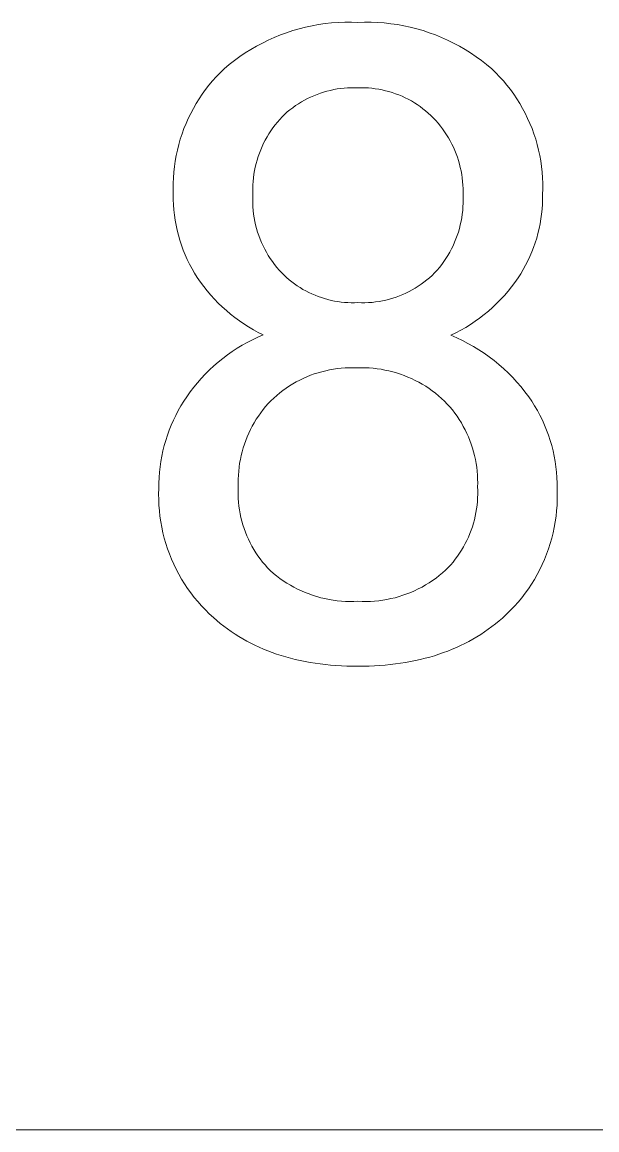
# Model space of a CAD drawing. Header units: millimetres. Extents: x -1576 to 3664, y -445 to 3215.
# Drawn here: x 2792.1 to 2837.6, y -152.5 to -64.8 of the extents above; entities that cross this region are included whole.
import ezdxf

# ---------------------------------------------------------------- set-up
doc = ezdxf.new("R2010")
doc.units = ezdxf.units.MM
doc.header["$MEASUREMENT"] = 0
doc.layers.add('Domyślny', color=7, linetype='Continuous', true_color=0x000000)

msp = doc.modelspace()

# ---------------------------------------------------------------- linework, layer by layer
at = {"layer": 'Domyślny', "color": 18, "lineweight": 15, "true_color": 0x000000}
for p, q in [((2816.12, -64.911), (2816.639, -64.854)), ((2816.639, -64.854), (2817.16, -64.816)), ((2817.16, -64.816), (2817.681, -64.795)), ((2817.681, -64.795), (2818.204, -64.792)), ((2818.204, -64.792), (2818.726, -64.808)), ((2818.726, -64.808), (2819.248, -64.793)), ((2819.248, -64.793), (2819.77, -64.796)), ((2819.77, -64.796), (2820.292, -64.817)), ((2820.292, -64.817), (2820.812, -64.856)), ((2820.812, -64.856), (2821.331, -64.913)), ((2812.584, -65.806), (2813.074, -65.626)), ((2813.074, -65.626), (2813.571, -65.463)), ((2813.571, -65.463), (2814.072, -65.317)), ((2814.072, -65.317), (2814.578, -65.189)), ((2814.578, -65.189), (2815.089, -65.079)), ((2815.089, -65.079), (2815.603, -64.986)), ((2815.603, -64.986), (2816.12, -64.911)), ((2821.331, -64.913), (2821.848, -64.988)), ((2821.848, -64.988), (2822.362, -65.081)), ((2822.362, -65.081), (2822.872, -65.191)), ((2822.872, -65.191), (2823.379, -65.319)), ((2823.379, -65.319), (2823.88, -65.465)), ((2823.88, -65.465), (2824.376, -65.628)), ((2824.376, -65.628), (2824.866, -65.808)), ((2810.694, -66.692), (2811.155, -66.446)), ((2811.155, -66.446), (2811.624, -66.216)), ((2811.624, -66.216), (2812.1, -66.003)), ((2812.1, -66.003), (2812.584, -65.806)), ((2824.866, -65.808), (2825.35, -66.005)), ((2825.35, -66.005), (2825.827, -66.218)), ((2825.827, -66.218), (2826.295, -66.448)), ((2826.295, -66.448), (2826.756, -66.694)), ((2808.945, -67.832), (2809.367, -67.524)), ((2809.367, -67.524), (2809.8, -67.232)), ((2809.8, -67.232), (2810.243, -66.954)), ((2810.243, -66.954), (2810.694, -66.692)), ((2826.756, -66.694), (2827.208, -66.956)), ((2827.208, -66.956), (2827.651, -67.233)), ((2827.651, -67.233), (2828.083, -67.525)), ((2828.083, -67.525), (2828.506, -67.832)), ((2808.134, -68.489), (2808.534, -68.153)), ((2808.534, -68.153), (2808.945, -67.832)), ((2828.506, -67.832), (2828.917, -68.154)), ((2828.917, -68.154), (2829.317, -68.489)), ((2807.214, -69.447), (2807.509, -69.117)), ((2807.509, -69.117), (2807.816, -68.798)), ((2807.816, -68.798), (2808.134, -68.489)), ((2829.317, -68.489), (2829.636, -68.797)), ((2829.636, -68.797), (2829.943, -69.116)), ((2829.943, -69.116), (2830.24, -69.445)), ((2806.397, -70.495), (2806.657, -70.136)), ((2806.657, -70.136), (2806.929, -69.787)), ((2806.929, -69.787), (2807.214, -69.447)), ((2816.809, -70.133), (2816.54, -70.191)), ((2817.08, -70.085), (2816.809, -70.133)), ((2817.352, -70.046), (2817.08, -70.085)), ((2817.626, -70.016), (2817.352, -70.046)), ((2817.9, -69.995), (2817.626, -70.016)), ((2818.175, -69.984), (2817.9, -69.995)), ((2818.451, -69.982), (2818.175, -69.984)), ((2818.726, -69.99), (2818.451, -69.982)), ((2819.001, -69.985), (2818.726, -69.99)), ((2819.277, -69.99), (2819.001, -69.985)), ((2819.552, -70.004), (2819.277, -69.99)), ((2819.827, -70.028), (2819.552, -70.004)), ((2820.101, -70.061), (2819.827, -70.028)), ((2820.373, -70.104), (2820.101, -70.061)), ((2820.644, -70.156), (2820.373, -70.104)), ((2820.913, -70.218), (2820.644, -70.156)), ((2830.24, -69.445), (2830.525, -69.785)), ((2830.525, -69.785), (2830.797, -70.134)), ((2830.797, -70.134), (2831.058, -70.492)), ((2805.915, -71.238), (2806.15, -70.862)), ((2806.15, -70.862), (2806.397, -70.495)), ((2814.489, -70.972), (2814.25, -71.108)), ((2814.733, -70.844), (2814.489, -70.972)), ((2814.981, -70.725), (2814.733, -70.844)), ((2815.232, -70.614), (2814.981, -70.725)), ((2815.488, -70.512), (2815.232, -70.614)), ((2815.747, -70.418), (2815.488, -70.512)), ((2816.008, -70.333), (2815.747, -70.418)), ((2816.273, -70.258), (2816.008, -70.333)), ((2816.54, -70.191), (2816.273, -70.258)), ((2821.179, -70.288), (2820.913, -70.218)), ((2821.443, -70.368), (2821.179, -70.288)), ((2821.704, -70.457), (2821.443, -70.368)), ((2821.962, -70.556), (2821.704, -70.457)), ((2822.216, -70.662), (2821.962, -70.556)), ((2822.466, -70.778), (2822.216, -70.662)), ((2822.712, -70.902), (2822.466, -70.778)), ((2822.954, -71.035), (2822.712, -70.902)), ((2823.191, -71.176), (2822.954, -71.035)), ((2831.058, -70.492), (2831.306, -70.86)), ((2831.306, -70.86), (2831.541, -71.235)), ((2805.486, -72.012), (2805.694, -71.621)), ((2805.694, -71.621), (2805.915, -71.238)), ((2813.13, -71.906), (2812.924, -72.087)), ((2813.343, -71.731), (2813.13, -71.906)), ((2813.562, -71.564), (2813.343, -71.731)), ((2813.786, -71.404), (2813.562, -71.564)), ((2814.015, -71.252), (2813.786, -71.404)), ((2814.25, -71.108), (2814.015, -71.252)), ((2823.423, -71.325), (2823.191, -71.176)), ((2823.649, -71.483), (2823.423, -71.325)), ((2823.87, -71.647), (2823.649, -71.483)), ((2824.085, -71.82), (2823.87, -71.647)), ((2824.294, -72), (2824.085, -71.82)), ((2831.541, -71.235), (2831.762, -71.619)), ((2831.762, -71.619), (2831.971, -72.01)), ((2805.111, -72.815), (2805.291, -72.41)), ((2805.291, -72.41), (2805.486, -72.012)), ((2812.344, -72.704), (2812.165, -72.927)), ((2812.53, -72.487), (2812.344, -72.704)), ((2812.723, -72.276), (2812.53, -72.487)), ((2812.924, -72.087), (2812.723, -72.276)), ((2824.497, -72.187), (2824.294, -72)), ((2824.693, -72.381), (2824.497, -72.187)), ((2824.886, -72.587), (2824.693, -72.381)), ((2825.072, -72.799), (2824.886, -72.587)), ((2831.971, -72.01), (2832.165, -72.408)), ((2832.165, -72.408), (2832.346, -72.813)), ((2804.655, -74.062), (2804.793, -73.641)), ((2804.793, -73.641), (2804.945, -73.225)), ((2804.945, -73.225), (2805.111, -72.815)), ((2811.675, -73.631), (2811.528, -73.877)), ((2811.83, -73.391), (2811.675, -73.631)), ((2811.994, -73.156), (2811.83, -73.391)), ((2812.165, -72.927), (2811.994, -73.156)), ((2825.251, -73.018), (2825.072, -72.799)), ((2825.422, -73.243), (2825.251, -73.018)), ((2825.585, -73.473), (2825.422, -73.243)), ((2825.741, -73.708), (2825.585, -73.473)), ((2832.346, -72.813), (2832.512, -73.223)), ((2832.512, -73.223), (2832.664, -73.639)), ((2832.664, -73.639), (2832.802, -74.061)), ((2804.424, -74.918), (2804.532, -74.488)), ((2804.532, -74.488), (2804.655, -74.062)), ((2811.259, -74.381), (2811.137, -74.64)), ((2811.389, -74.127), (2811.259, -74.381)), ((2811.528, -73.877), (2811.389, -74.127)), ((2825.889, -73.949), (2825.741, -73.708)), ((2826.028, -74.195), (2825.889, -73.949)), ((2826.159, -74.445), (2826.028, -74.195)), ((2826.282, -74.699), (2826.159, -74.445)), ((2832.802, -74.061), (2832.924, -74.486)), ((2832.924, -74.486), (2833.032, -74.916)), ((2804.253, -75.787), (2804.331, -75.351)), ((2804.331, -75.351), (2804.424, -74.918)), ((2810.92, -75.17), (2810.826, -75.44)), ((2811.024, -74.903), (2810.92, -75.17)), ((2811.137, -74.64), (2811.024, -74.903)), ((2826.396, -74.957), (2826.282, -74.699)), ((2826.501, -75.219), (2826.396, -74.957)), ((2826.598, -75.485), (2826.501, -75.219)), ((2833.032, -74.916), (2833.125, -75.349)), ((2833.125, -75.349), (2833.203, -75.785)), ((2804.142, -76.665), (2804.19, -76.225)), ((2804.19, -76.225), (2804.253, -75.787)), ((2810.596, -76.266), (2810.539, -76.547)), ((2810.663, -75.988), (2810.596, -76.266)), ((2810.74, -75.713), (2810.663, -75.988)), ((2810.826, -75.44), (2810.74, -75.713)), ((2826.685, -75.753), (2826.598, -75.485)), ((2826.763, -76.024), (2826.685, -75.753)), ((2826.832, -76.298), (2826.763, -76.024)), ((2826.892, -76.574), (2826.832, -76.298)), ((2833.203, -75.785), (2833.265, -76.224)), ((2833.265, -76.224), (2833.313, -76.665)), ((2804.092, -77.55), (2804.109, -77.107)), ((2804.109, -77.107), (2804.142, -76.665)), ((2810.452, -77.112), (2810.423, -77.397)), ((2810.49, -76.829), (2810.452, -77.112)), ((2810.539, -76.547), (2810.49, -76.829)), ((2826.943, -76.852), (2826.892, -76.574)), ((2826.984, -77.131), (2826.943, -76.852)), ((2827.016, -77.412), (2826.984, -77.131)), ((2833.313, -76.665), (2833.345, -77.107)), ((2833.345, -77.107), (2833.361, -77.549)), ((2804.09, -77.993), (2804.092, -77.55)), ((2804.104, -78.435), (2804.09, -77.993)), ((2810.403, -77.682), (2810.393, -77.968)), ((2810.393, -77.968), (2810.393, -78.254)), ((2810.423, -77.397), (2810.403, -77.682)), ((2827.039, -77.693), (2827.016, -77.412)), ((2827.051, -77.975), (2827.039, -77.693)), ((2827.055, -78.258), (2827.051, -77.975)), ((2833.362, -77.992), (2833.348, -78.435)), ((2833.361, -77.549), (2833.362, -77.992)), ((2804.105, -78.844), (2804.104, -78.435)), ((2804.121, -79.252), (2804.105, -78.844)), ((2810.393, -78.254), (2810.403, -78.54)), ((2810.403, -78.54), (2810.395, -78.831)), ((2810.395, -78.831), (2810.398, -79.122)), ((2827.049, -78.54), (2827.055, -78.258)), ((2827.057, -78.83), (2827.049, -78.54)), ((2827.055, -79.121), (2827.057, -78.83)), ((2833.347, -78.824), (2833.334, -79.212)), ((2833.348, -78.435), (2833.347, -78.824)), ((2804.152, -79.66), (2804.121, -79.252)), ((2804.196, -80.066), (2804.152, -79.66)), ((2810.398, -79.122), (2810.411, -79.413)), ((2810.411, -79.413), (2810.434, -79.704)), ((2810.434, -79.704), (2810.467, -79.993)), ((2826.988, -79.99), (2827.02, -79.701)), ((2827.02, -79.701), (2827.042, -79.411)), ((2827.042, -79.411), (2827.055, -79.121)), ((2833.308, -79.6), (2833.268, -79.987)), ((2833.334, -79.212), (2833.308, -79.6)), ((2804.254, -80.47), (2804.196, -80.066)), ((2804.326, -80.873), (2804.254, -80.47)), ((2810.467, -79.993), (2810.51, -80.281)), ((2810.51, -80.281), (2810.563, -80.567)), ((2810.563, -80.567), (2810.626, -80.852)), ((2826.832, -80.847), (2826.894, -80.563)), ((2826.894, -80.563), (2826.946, -80.277)), ((2826.946, -80.277), (2826.988, -79.99)), ((2833.216, -80.372), (2833.151, -80.755)), ((2833.268, -79.987), (2833.216, -80.372)), ((2804.412, -81.272), (2804.326, -80.873)), ((2804.512, -81.668), (2804.412, -81.272)), ((2810.626, -80.852), (2810.699, -81.134)), ((2810.699, -81.134), (2810.782, -81.413)), ((2810.782, -81.413), (2810.875, -81.689)), ((2826.588, -81.684), (2826.679, -81.408)), ((2826.679, -81.408), (2826.76, -81.129)), ((2826.76, -81.129), (2826.832, -80.847)), ((2832.983, -81.514), (2832.88, -81.888)), ((2833.074, -81.136), (2832.983, -81.514)), ((2833.151, -80.755), (2833.074, -81.136)), ((2804.626, -82.061), (2804.512, -81.668)), ((2804.753, -82.449), (2804.626, -82.061)), ((2810.875, -81.689), (2810.977, -81.962)), ((2810.977, -81.962), (2811.088, -82.231)), ((2811.088, -82.231), (2811.209, -82.496)), ((2826.258, -82.49), (2826.378, -82.225)), ((2826.378, -82.225), (2826.487, -81.956)), ((2826.487, -81.956), (2826.588, -81.684)), ((2832.765, -82.26), (2832.637, -82.627)), ((2832.88, -81.888), (2832.765, -82.26)), ((2804.893, -82.833), (2804.753, -82.449)), ((2805.047, -83.212), (2804.893, -82.833)), ((2805.213, -83.585), (2805.047, -83.212)), ((2811.209, -82.496), (2811.339, -82.756)), ((2811.339, -82.756), (2811.478, -83.012)), ((2811.478, -83.012), (2811.626, -83.263)), ((2811.626, -83.263), (2811.783, -83.509)), ((2825.693, -83.505), (2825.847, -83.259)), ((2825.847, -83.259), (2825.993, -83.007)), ((2825.993, -83.007), (2826.13, -82.751)), ((2826.13, -82.751), (2826.258, -82.49)), ((2832.497, -82.989), (2832.345, -83.347)), ((2832.637, -82.627), (2832.497, -82.989)), ((2805.393, -83.952), (2805.213, -83.585)), ((2805.585, -84.313), (2805.393, -83.952)), ((2811.783, -83.509), (2811.948, -83.749)), ((2811.948, -83.749), (2812.121, -83.983)), ((2812.121, -83.983), (2812.302, -84.211)), ((2825.179, -84.209), (2825.359, -83.98)), ((2825.359, -83.98), (2825.53, -83.745)), ((2825.53, -83.745), (2825.693, -83.505)), ((2832.006, -84.046), (2831.819, -84.387)), ((2832.181, -83.699), (2832.006, -84.046)), ((2832.345, -83.347), (2832.181, -83.699)), ((2805.789, -84.667), (2805.585, -84.313)), ((2806.005, -85.013), (2805.789, -84.667)), ((2806.254, -85.373), (2806.005, -85.013)), ((2812.302, -84.211), (2812.492, -84.432)), ((2812.492, -84.432), (2812.688, -84.647)), ((2812.688, -84.647), (2812.879, -84.834)), ((2812.879, -84.834), (2813.076, -85.014)), ((2813.076, -85.014), (2813.279, -85.188)), ((2824.176, -85.208), (2824.39, -85.028)), ((2824.39, -85.028), (2824.597, -84.841)), ((2824.597, -84.841), (2824.798, -84.647)), ((2824.798, -84.647), (2824.992, -84.431)), ((2824.992, -84.431), (2825.179, -84.209)), ((2831.411, -85.048), (2831.155, -85.409)), ((2831.62, -84.721), (2831.411, -85.048)), ((2831.819, -84.387), (2831.62, -84.721)), ((2806.514, -85.725), (2806.254, -85.373)), ((2806.786, -86.067), (2806.514, -85.725)), ((2813.279, -85.188), (2813.487, -85.354)), ((2813.487, -85.354), (2813.701, -85.514)), ((2813.701, -85.514), (2813.921, -85.666)), ((2813.921, -85.666), (2814.145, -85.811)), ((2814.145, -85.811), (2814.374, -85.948)), ((2814.374, -85.948), (2814.607, -86.078)), ((2823.021, -85.991), (2823.262, -85.851)), ((2823.262, -85.851), (2823.499, -85.702)), ((2823.499, -85.702), (2823.73, -85.545)), ((2823.73, -85.545), (2823.956, -85.381)), ((2823.956, -85.381), (2824.176, -85.208)), ((2830.887, -85.761), (2830.608, -86.104)), ((2831.155, -85.409), (2830.887, -85.761)), ((2807.069, -86.4), (2806.786, -86.067)), ((2807.364, -86.724), (2807.069, -86.4)), ((2807.668, -87.037), (2807.364, -86.724)), ((2814.607, -86.078), (2814.845, -86.199)), ((2814.845, -86.199), (2815.087, -86.313)), ((2815.087, -86.313), (2815.332, -86.418)), ((2815.332, -86.418), (2815.581, -86.515)), ((2815.581, -86.515), (2815.833, -86.604)), ((2815.833, -86.604), (2816.087, -86.684)), ((2816.087, -86.684), (2816.345, -86.756)), ((2816.345, -86.756), (2816.604, -86.819)), ((2816.604, -86.819), (2816.866, -86.873)), ((2820.671, -86.856), (2820.944, -86.797)), ((2820.944, -86.797), (2821.215, -86.728)), ((2821.215, -86.728), (2821.483, -86.65)), ((2821.483, -86.65), (2821.748, -86.562)), ((2821.748, -86.562), (2822.01, -86.466)), ((2822.01, -86.466), (2822.269, -86.36)), ((2822.269, -86.36), (2822.524, -86.246)), ((2822.524, -86.246), (2822.775, -86.123)), ((2822.775, -86.123), (2823.021, -85.991)), ((2830.017, -86.761), (2829.705, -87.075)), ((2830.318, -86.437), (2830.017, -86.761)), ((2830.608, -86.104), (2830.318, -86.437)), ((2807.984, -87.34), (2807.668, -87.037)), ((2808.309, -87.633), (2807.984, -87.34)), ((2808.643, -87.914), (2808.309, -87.633)), ((2816.866, -86.873), (2817.129, -86.918)), ((2817.129, -86.918), (2817.393, -86.954)), ((2817.393, -86.954), (2817.659, -86.982)), ((2817.659, -86.982), (2817.925, -87.001)), ((2817.925, -87.001), (2818.192, -87.01)), ((2818.192, -87.01), (2818.459, -87.011)), ((2818.459, -87.011), (2818.726, -87.003)), ((2818.726, -87.003), (2819.005, -87.011)), ((2819.005, -87.011), (2819.284, -87.009)), ((2819.284, -87.009), (2819.563, -86.998)), ((2819.563, -86.998), (2819.842, -86.977)), ((2819.842, -86.977), (2820.12, -86.946)), ((2820.12, -86.946), (2820.396, -86.906)), ((2820.396, -86.906), (2820.671, -86.856)), ((2829.052, -87.67), (2828.71, -87.952)), ((2829.383, -87.378), (2829.052, -87.67)), ((2829.705, -87.075), (2829.383, -87.378)), ((2808.987, -88.184), (2808.643, -87.914)), ((2809.34, -88.443), (2808.987, -88.184)), ((2809.701, -88.689), (2809.34, -88.443)), ((2828.001, -88.48), (2827.634, -88.726)), ((2828.36, -88.222), (2828.001, -88.48)), ((2828.71, -87.952), (2828.36, -88.222)), ((2810.071, -88.923), (2809.701, -88.689)), ((2810.448, -89.145), (2810.071, -88.923)), ((2810.832, -89.354), (2810.448, -89.145)), ((2811.223, -89.55), (2810.832, -89.354)), ((2826.486, -89.389), (2826.089, -89.585)), ((2826.876, -89.181), (2826.486, -89.389)), ((2827.258, -88.96), (2826.876, -89.181)), ((2827.634, -88.726), (2827.258, -88.96)), ((2809.557, -90.373), (2809.963, -90.146)), ((2809.963, -90.146), (2810.376, -89.933)), ((2810.376, -89.933), (2810.796, -89.734)), ((2810.796, -89.734), (2811.223, -89.55)), ((2826.089, -89.585), (2826.545, -89.782)), ((2826.545, -89.782), (2826.995, -89.995)), ((2826.995, -89.995), (2827.436, -90.223)), ((2827.436, -90.223), (2827.869, -90.467)), ((2808.019, -91.415), (2808.39, -91.135)), ((2808.39, -91.135), (2808.77, -90.868)), ((2808.77, -90.868), (2809.16, -90.614)), ((2809.16, -90.614), (2809.557, -90.373)), ((2827.869, -90.467), (2828.294, -90.725)), ((2828.294, -90.725), (2828.709, -90.998)), ((2828.709, -90.998), (2829.115, -91.286)), ((2806.967, -92.328), (2807.307, -92.012)), ((2807.307, -92.012), (2807.658, -91.707)), ((2807.658, -91.707), (2808.019, -91.415)), ((2829.115, -91.286), (2829.51, -91.587)), ((2829.51, -91.587), (2829.895, -91.902)), ((2829.895, -91.902), (2830.268, -92.23)), ((2806.319, -92.995), (2806.637, -92.656)), ((2806.637, -92.656), (2806.967, -92.328)), ((2814.683, -92.872), (2814.396, -92.998)), ((2814.973, -92.755), (2814.683, -92.872)), ((2815.268, -92.649), (2814.973, -92.755)), ((2815.565, -92.553), (2815.268, -92.649)), ((2815.866, -92.467), (2815.565, -92.553)), ((2816.17, -92.391), (2815.866, -92.467)), ((2816.476, -92.326), (2816.17, -92.391)), ((2816.784, -92.271), (2816.476, -92.326)), ((2817.094, -92.227), (2816.784, -92.271)), ((2817.405, -92.194), (2817.094, -92.227)), ((2817.717, -92.171), (2817.405, -92.194)), ((2818.03, -92.159), (2817.717, -92.171)), ((2818.343, -92.158), (2818.03, -92.159)), ((2818.656, -92.167), (2818.343, -92.158)), ((2818.973, -92.16), (2818.656, -92.167)), ((2819.291, -92.163), (2818.973, -92.16)), ((2819.608, -92.176), (2819.291, -92.163)), ((2819.924, -92.201), (2819.608, -92.176)), ((2820.24, -92.235), (2819.924, -92.201)), ((2820.554, -92.281), (2820.24, -92.235)), ((2820.866, -92.337), (2820.554, -92.281)), ((2821.176, -92.404), (2820.866, -92.337)), ((2821.484, -92.481), (2821.176, -92.404)), ((2821.789, -92.568), (2821.484, -92.481)), ((2822.091, -92.666), (2821.789, -92.568)), ((2822.39, -92.774), (2822.091, -92.666)), ((2822.685, -92.892), (2822.39, -92.774)), ((2822.975, -93.019), (2822.685, -92.892)), ((2830.268, -92.23), (2830.63, -92.571)), ((2830.63, -92.571), (2830.979, -92.925)), ((2830.979, -92.925), (2831.316, -93.29)), ((2805.437, -94.074), (2805.719, -93.705)), ((2805.719, -93.705), (2806.013, -93.345)), ((2806.013, -93.345), (2806.319, -92.995)), ((2813.039, -93.773), (2812.784, -93.955)), ((2813.299, -93.599), (2813.039, -93.773)), ((2813.566, -93.435), (2813.299, -93.599)), ((2813.838, -93.28), (2813.566, -93.435)), ((2814.115, -93.134), (2813.838, -93.28)), ((2814.396, -92.998), (2814.115, -93.134)), ((2823.261, -93.157), (2822.975, -93.019)), ((2823.543, -93.304), (2823.261, -93.157)), ((2823.819, -93.46), (2823.543, -93.304)), ((2824.089, -93.626), (2823.819, -93.46)), ((2824.354, -93.801), (2824.089, -93.626)), ((2824.613, -93.984), (2824.354, -93.801)), ((2831.316, -93.29), (2831.641, -93.667)), ((2831.641, -93.667), (2831.951, -94.055)), ((2804.931, -94.81), (2805.168, -94.453)), ((2805.168, -94.453), (2805.437, -94.074)), ((2812.061, -94.552), (2811.833, -94.767)), ((2812.295, -94.345), (2812.061, -94.552)), ((2812.536, -94.146), (2812.295, -94.345)), ((2812.784, -93.955), (2812.536, -94.146)), ((2824.866, -94.176), (2824.613, -93.984)), ((2825.112, -94.377), (2824.866, -94.176)), ((2825.351, -94.586), (2825.112, -94.377)), ((2825.583, -94.802), (2825.351, -94.586)), ((2831.951, -94.055), (2832.248, -94.453)), ((2832.248, -94.453), (2832.49, -94.808)), ((2804.296, -95.927), (2804.495, -95.547)), ((2804.495, -95.547), (2804.707, -95.175)), ((2804.707, -95.175), (2804.931, -94.81)), ((2811.218, -95.474), (2811.029, -95.723)), ((2811.415, -95.231), (2811.218, -95.474)), ((2811.62, -94.996), (2811.415, -95.231)), ((2811.833, -94.767), (2811.62, -94.996)), ((2825.798, -95.028), (2825.583, -94.802)), ((2826.005, -95.261), (2825.798, -95.028)), ((2826.204, -95.501), (2826.005, -95.261)), ((2826.394, -95.748), (2826.204, -95.501)), ((2832.49, -94.808), (2832.719, -95.171)), ((2832.719, -95.171), (2832.935, -95.542)), ((2832.935, -95.542), (2833.138, -95.92)), ((2803.938, -96.704), (2804.11, -96.312)), ((2804.11, -96.312), (2804.296, -95.927)), ((2810.677, -96.239), (2810.515, -96.506)), ((2810.849, -95.978), (2810.677, -96.239)), ((2811.029, -95.723), (2810.849, -95.978)), ((2826.577, -96.001), (2826.394, -95.748)), ((2826.75, -96.26), (2826.577, -96.001)), ((2826.914, -96.525), (2826.75, -96.26)), ((2833.138, -95.92), (2833.327, -96.305)), ((2833.327, -96.305), (2833.503, -96.697)), ((2803.632, -97.504), (2803.778, -97.102)), ((2803.778, -97.102), (2803.938, -96.704)), ((2810.082, -97.337), (2809.957, -97.623)), ((2810.217, -97.055), (2810.082, -97.337)), ((2810.361, -96.778), (2810.217, -97.055)), ((2810.515, -96.506), (2810.361, -96.778)), ((2827.07, -96.795), (2826.914, -96.525)), ((2827.216, -97.07), (2827.07, -96.795)), ((2827.352, -97.351), (2827.216, -97.07)), ((2827.479, -97.635), (2827.352, -97.351)), ((2833.503, -96.697), (2833.666, -97.094)), ((2833.666, -97.094), (2833.814, -97.497)), ((2803.382, -98.323), (2803.5, -97.912)), ((2803.5, -97.912), (2803.632, -97.504)), ((2809.736, -98.207), (2809.64, -98.505)), ((2809.841, -97.913), (2809.736, -98.207)), ((2809.957, -97.623), (2809.841, -97.913)), ((2827.596, -97.924), (2827.479, -97.635)), ((2827.703, -98.217), (2827.596, -97.924)), ((2827.801, -98.513), (2827.703, -98.217)), ((2833.814, -97.497), (2833.948, -97.904)), ((2833.948, -97.904), (2834.068, -98.317)), ((2803.189, -99.158), (2803.278, -98.739)), ((2803.278, -98.739), (2803.382, -98.323)), ((2809.554, -98.805), (2809.479, -99.108)), ((2809.64, -98.505), (2809.554, -98.805)), ((2827.888, -98.813), (2827.801, -98.513)), ((2827.964, -99.115), (2827.888, -98.813)), ((2834.068, -98.317), (2834.174, -98.733)), ((2834.174, -98.733), (2834.265, -99.152)), ((2803.052, -100.003), (2803.113, -99.579)), ((2803.113, -99.579), (2803.189, -99.158)), ((2809.359, -99.722), (2809.315, -100.031)), ((2809.414, -99.414), (2809.359, -99.722)), ((2809.479, -99.108), (2809.414, -99.414)), ((2828.031, -99.419), (2827.964, -99.115)), ((2828.087, -99.726), (2828.031, -99.419)), ((2828.132, -100.034), (2828.087, -99.726)), ((2834.265, -99.152), (2834.341, -99.574)), ((2834.341, -99.574), (2834.403, -99.999)), ((2802.955, -101.284), (2802.973, -100.856)), ((2802.973, -100.856), (2803.005, -100.429)), ((2803.005, -100.429), (2803.052, -100.003)), ((2809.258, -100.653), (2809.245, -100.965)), ((2809.281, -100.341), (2809.258, -100.653)), ((2809.315, -100.031), (2809.281, -100.341)), ((2828.167, -100.344), (2828.132, -100.034)), ((2828.191, -100.655), (2828.167, -100.344)), ((2828.205, -100.966), (2828.191, -100.655)), ((2834.403, -99.999), (2834.449, -100.426)), ((2834.449, -100.426), (2834.481, -100.854)), ((2834.481, -100.854), (2834.498, -101.283)), ((2802.941, -102.153), (2802.952, -101.712)), ((2802.952, -101.712), (2802.955, -101.284)), ((2809.251, -101.59), (2809.24, -101.894)), ((2809.245, -100.965), (2809.243, -101.278)), ((2809.243, -101.278), (2809.251, -101.59)), ((2828.2, -101.59), (2828.208, -101.278)), ((2828.211, -101.881), (2828.2, -101.59)), ((2828.208, -101.278), (2828.205, -100.966)), ((2834.498, -101.283), (2834.499, -101.712)), ((2834.499, -101.712), (2834.512, -102.154)), ((2802.945, -102.594), (2802.941, -102.153)), ((2802.964, -103.035), (2802.945, -102.594)), ((2809.24, -101.894), (2809.24, -102.199)), ((2809.24, -102.199), (2809.251, -102.503)), ((2809.251, -102.503), (2809.272, -102.806)), ((2828.185, -102.753), (2828.204, -102.463)), ((2828.204, -102.463), (2828.212, -102.172)), ((2828.212, -102.172), (2828.211, -101.881)), ((2834.509, -102.597), (2834.491, -103.039)), ((2834.512, -102.154), (2834.509, -102.597)), ((2802.998, -103.475), (2802.964, -103.035)), ((2803.047, -103.914), (2802.998, -103.475)), ((2809.272, -102.806), (2809.304, -103.109)), ((2809.304, -103.109), (2809.346, -103.411)), ((2809.346, -103.411), (2809.398, -103.711)), ((2828.071, -103.619), (2828.119, -103.331)), ((2828.119, -103.331), (2828.157, -103.043)), ((2828.157, -103.043), (2828.185, -102.753)), ((2834.458, -103.481), (2834.41, -103.921)), ((2834.491, -103.039), (2834.458, -103.481)), ((2803.111, -104.35), (2803.047, -103.914)), ((2803.19, -104.784), (2803.111, -104.35)), ((2809.398, -103.711), (2809.461, -104.008)), ((2809.461, -104.008), (2809.535, -104.304)), ((2809.535, -104.304), (2809.618, -104.597)), ((2827.871, -104.468), (2827.947, -104.187)), ((2827.947, -104.187), (2828.014, -103.904)), ((2828.014, -103.904), (2828.071, -103.619)), ((2834.347, -104.359), (2834.269, -104.795)), ((2834.41, -103.921), (2834.347, -104.359)), ((2803.283, -105.216), (2803.19, -104.784)), ((2803.391, -105.644), (2803.283, -105.216)), ((2809.618, -104.597), (2809.712, -104.886)), ((2809.712, -104.886), (2809.815, -105.173)), ((2809.815, -105.173), (2809.929, -105.455)), ((2827.586, -105.293), (2827.69, -105.021)), ((2827.69, -105.021), (2827.785, -104.746)), ((2827.785, -104.746), (2827.871, -104.468)), ((2834.176, -105.227), (2834.068, -105.657)), ((2834.269, -104.795), (2834.176, -105.227)), ((2803.513, -106.068), (2803.391, -105.644)), ((2803.65, -106.487), (2803.513, -106.068)), ((2809.929, -105.455), (2810.052, -105.733)), ((2810.052, -105.733), (2810.185, -106.007)), ((2810.185, -106.007), (2810.327, -106.277)), ((2827.08, -106.341), (2827.219, -106.085)), ((2827.219, -106.085), (2827.35, -105.825)), ((2827.35, -105.825), (2827.473, -105.561)), ((2827.473, -105.561), (2827.586, -105.293)), ((2833.946, -106.082), (2833.809, -106.503)), ((2834.068, -105.657), (2833.946, -106.082)), ((2803.801, -106.902), (2803.65, -106.487)), ((2803.966, -107.311), (2803.801, -106.902)), ((2810.327, -106.277), (2810.478, -106.541)), ((2810.478, -106.541), (2810.639, -106.799)), ((2810.639, -106.799), (2810.808, -107.052)), ((2826.61, -107.076), (2826.775, -106.836)), ((2826.775, -106.836), (2826.931, -106.591)), ((2826.931, -106.591), (2827.08, -106.341)), ((2833.658, -106.919), (2833.493, -107.33)), ((2833.809, -106.503), (2833.658, -106.919)), ((2804.145, -107.714), (2803.966, -107.311)), ((2804.338, -108.111), (2804.145, -107.714)), ((2810.808, -107.052), (2810.986, -107.299)), ((2810.986, -107.299), (2811.173, -107.54)), ((2811.173, -107.54), (2811.368, -107.774)), ((2811.368, -107.774), (2811.57, -108.001)), ((2825.873, -107.977), (2826.068, -107.761)), ((2826.068, -107.761), (2826.257, -107.539)), ((2826.257, -107.539), (2826.437, -107.311)), ((2826.437, -107.311), (2826.61, -107.076)), ((2833.314, -107.735), (2833.122, -108.134)), ((2833.493, -107.33), (2833.314, -107.735)), ((2804.544, -108.502), (2804.338, -108.111)), ((2804.763, -108.885), (2804.544, -108.502)), ((2811.57, -108.001), (2811.781, -108.22)), ((2811.781, -108.22), (2812.029, -108.435)), ((2812.029, -108.435), (2812.285, -108.641)), ((2812.285, -108.641), (2812.547, -108.838)), ((2824.908, -108.812), (2825.17, -108.612)), ((2825.17, -108.612), (2825.424, -108.403)), ((2825.424, -108.403), (2825.67, -108.186)), ((2825.67, -108.186), (2825.873, -107.977)), ((2832.916, -108.525), (2832.696, -108.91)), ((2833.122, -108.134), (2832.916, -108.525)), ((2804.994, -109.26), (2804.763, -108.885)), ((2805.239, -109.627), (2804.994, -109.26)), ((2805.496, -109.986), (2805.239, -109.627)), ((2812.547, -108.838), (2812.816, -109.026)), ((2812.816, -109.026), (2813.092, -109.205)), ((2813.092, -109.205), (2813.373, -109.374)), ((2813.373, -109.374), (2813.66, -109.534)), ((2813.66, -109.534), (2813.952, -109.683)), ((2823.507, -109.67), (2823.799, -109.518)), ((2823.799, -109.518), (2824.085, -109.356)), ((2824.085, -109.356), (2824.366, -109.185)), ((2824.366, -109.185), (2824.64, -109.003)), ((2824.64, -109.003), (2824.908, -108.812)), ((2832.464, -109.286), (2832.219, -109.655)), ((2832.696, -108.91), (2832.464, -109.286)), ((2805.765, -110.336), (2805.496, -109.986)), ((2806.046, -110.676), (2805.765, -110.336)), ((2813.952, -109.683), (2814.249, -109.822)), ((2814.249, -109.822), (2814.551, -109.952)), ((2814.551, -109.952), (2814.857, -110.07)), ((2814.857, -110.07), (2815.167, -110.179)), ((2815.167, -110.179), (2815.48, -110.276)), ((2815.48, -110.276), (2815.797, -110.363)), ((2815.797, -110.363), (2816.116, -110.439)), ((2816.116, -110.439), (2816.438, -110.504)), ((2816.438, -110.504), (2816.762, -110.558)), ((2820.694, -110.558), (2821.019, -110.503)), ((2821.019, -110.503), (2821.341, -110.437)), ((2821.341, -110.437), (2821.661, -110.361)), ((2821.661, -110.361), (2821.978, -110.273)), ((2821.978, -110.273), (2822.292, -110.173)), ((2822.292, -110.173), (2822.602, -110.064)), ((2822.602, -110.064), (2822.908, -109.943)), ((2822.908, -109.943), (2823.21, -109.812)), ((2823.21, -109.812), (2823.507, -109.67)), ((2831.691, -110.366), (2831.41, -110.708)), ((2831.961, -110.015), (2831.691, -110.366)), ((2832.219, -109.655), (2831.961, -110.015)), ((2806.338, -111.007), (2806.046, -110.676)), ((2806.641, -111.328), (2806.338, -111.007)), ((2806.955, -111.638), (2806.641, -111.328)), ((2816.762, -110.558), (2817.087, -110.6)), ((2817.087, -110.6), (2817.414, -110.632)), ((2817.414, -110.632), (2817.741, -110.652)), ((2817.741, -110.652), (2818.069, -110.661)), ((2818.069, -110.661), (2818.398, -110.659)), ((2818.398, -110.659), (2818.726, -110.646)), ((2818.726, -110.646), (2819.054, -110.66)), ((2819.054, -110.66), (2819.383, -110.662)), ((2819.383, -110.662), (2819.712, -110.653)), ((2819.712, -110.653), (2820.041, -110.633)), ((2820.041, -110.633), (2820.368, -110.601)), ((2820.368, -110.601), (2820.694, -110.558)), ((2830.812, -111.361), (2830.498, -111.672)), ((2831.117, -111.039), (2830.812, -111.361)), ((2831.41, -110.708), (2831.117, -111.039)), ((2807.279, -111.937), (2806.955, -111.638)), ((2807.55, -112.174), (2807.279, -111.937)), ((2807.827, -112.403), (2807.55, -112.174)), ((2829.898, -112.207), (2829.618, -112.435)), ((2830.172, -111.972), (2829.898, -112.207)), ((2830.498, -111.672), (2830.172, -111.972)), ((2808.109, -112.625), (2807.827, -112.403)), ((2808.397, -112.839), (2808.109, -112.625)), ((2808.691, -113.046), (2808.397, -112.839)), ((2808.99, -113.245), (2808.691, -113.046)), ((2828.747, -113.073), (2828.445, -113.271)), ((2829.043, -112.868), (2828.747, -113.073)), ((2829.333, -112.655), (2829.043, -112.868)), ((2829.618, -112.435), (2829.333, -112.655)), ((2809.295, -113.437), (2808.99, -113.245)), ((2809.605, -113.622), (2809.295, -113.437)), ((2809.921, -113.799), (2809.605, -113.622)), ((2810.243, -113.968), (2809.921, -113.799)), ((2810.57, -114.13), (2810.243, -113.968)), ((2827.186, -113.987), (2826.858, -114.148)), ((2827.509, -113.819), (2827.186, -113.987)), ((2827.827, -113.644), (2827.509, -113.819)), ((2828.139, -113.461), (2827.827, -113.644)), ((2828.445, -113.271), (2828.139, -113.461)), ((2810.902, -114.284), (2810.57, -114.13)), ((2811.241, -114.431), (2810.902, -114.284)), ((2811.585, -114.571), (2811.241, -114.431)), ((2811.934, -114.703), (2811.585, -114.571)), ((2812.289, -114.827), (2811.934, -114.703)), ((2812.65, -114.944), (2812.289, -114.827)), ((2825.136, -114.838), (2824.775, -114.954)), ((2825.491, -114.715), (2825.136, -114.838)), ((2825.841, -114.584), (2825.491, -114.715)), ((2826.185, -114.446), (2825.841, -114.584)), ((2826.524, -114.301), (2826.185, -114.446)), ((2826.858, -114.148), (2826.524, -114.301)), ((2813.016, -115.053), (2812.65, -114.944)), ((2813.388, -115.155), (2813.016, -115.053)), ((2813.765, -115.249), (2813.388, -115.155)), ((2814.148, -115.336), (2813.765, -115.249)), ((2814.536, -115.415), (2814.148, -115.336)), ((2814.93, -115.487), (2814.536, -115.415)), ((2815.33, -115.551), (2814.93, -115.487)), ((2815.735, -115.608), (2815.33, -115.551)), ((2816.146, -115.657), (2815.735, -115.608)), ((2816.562, -115.699), (2816.146, -115.657)), ((2816.984, -115.733), (2816.562, -115.699)), ((2817.411, -115.759), (2816.984, -115.733)), ((2817.844, -115.778), (2817.411, -115.759)), ((2820.032, -115.76), (2819.602, -115.778)), ((2820.456, -115.733), (2820.032, -115.76)), ((2820.876, -115.7), (2820.456, -115.733)), ((2821.29, -115.659), (2820.876, -115.7)), ((2821.698, -115.61), (2821.29, -115.659)), ((2822.102, -115.554), (2821.698, -115.61)), ((2822.5, -115.491), (2822.102, -115.554)), ((2822.892, -115.42), (2822.5, -115.491)), ((2823.28, -115.342), (2822.892, -115.42)), ((2823.662, -115.256), (2823.28, -115.342)), ((2824.038, -115.163), (2823.662, -115.256)), ((2824.41, -115.062), (2824.038, -115.163)), ((2824.775, -114.954), (2824.41, -115.062)), ((2818.726, -115.793), (2817.844, -115.778)), ((2819.602, -115.778), (2818.726, -115.793)), ((1684.04, -152.499), (3664.239, -152.499))]:
    msp.add_line(p, q, dxfattribs=at)

doc.saveas('drawing.dxf')
